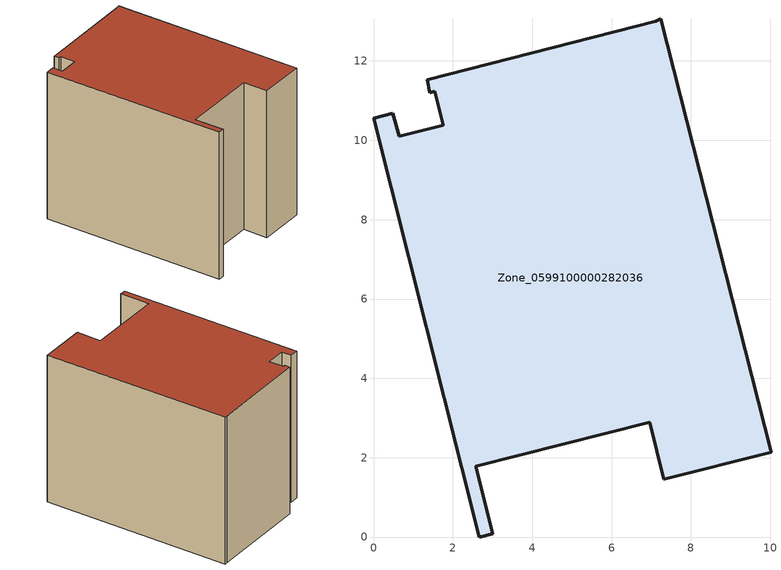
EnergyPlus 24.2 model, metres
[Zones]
Zone_0599100000282036
 floor ground (C_G): 7.24,13.06 10.02,2.14 7.32,1.46 6.96,2.89 2.58,1.78 3.01,0.09 2.67,0 0,10.56 0.49,10.68 0.65,10.1 1.76,10.38 1.54,11.23 1.42,11.2 1.35,11.52 7.11,13 z0
 wall outside (C_F): 10.02,2.14 7.24,13.06 7.11,13 1.35,11.52 1.42,11.2 1.54,11.23 1.76,10.38 0.65,10.1 0.49,10.68 0,10.56 2.67,0 3.01,0.09 2.58,1.78 6.96,2.89 7.32,1.46 10.02,2.14 z0:9
 roof outside (C_R): 7.32,1.46 10.02,2.14 7.24,13.06 7.11,13 1.35,11.52 1.42,11.2 1.54,11.23 1.76,10.38 0.65,10.1 0.49,10.68 0,10.56 2.67,0 3.01,0.09 2.58,1.78 6.96,2.89 z9
[BUILDING]
Pand.0599100000282036: North Axis=0; Terrain=City; Loads Convergence Tolerance Value=0.04; Temperature Convergence Tolerance Value=0.4; Solar Distribution=FullExterior; Maximum Number of Warmup Days=25; Minimum Number of Warmup Days=1
[Site:Location]
Rotterdam.The.Hague.AP_ZH_NLD Design_Conditions: Latitude=51.96; Longitude=4.45; Time Zone=1; Elevation=-4.5
[SITE:GROUNDTEMPERATURE:BUILDINGSURFACE]
18, 18, 18, 18, 18, 18, 18, 18, 18, 18, 18, 18
[MATERIAL] Thermal Absorptance=0.9; Solar Absorptance=0.7; Visible Absorptance=0.7
Name | Roughness | Thickness | Conductivity | Density | Specific Heat
G.TC.1975-1991 | MediumSmooth | 0.15 | 0.288461 | 540 | 1210
F.TC.1975-1991 | Rough | 0.3 | 0.230769 | 1920 | 840
R.TC.1975-1991 | MediumRough | 0.2 | 0.153846 | 1500 | 1000
[CONSTRUCTION]
C_G: G.TC.1975-1991
C_F: F.TC.1975-1991
C_R: R.TC.1975-1991
[ZONE]
Zone_0599100000282036: Type=1; Multiplier=1; Ceiling Height=Autocalculate; Volume=Autocalculate; Floor Area=autocalculate; Part of Total Floor Area=Yes
[ZONEINFILTRATION:DESIGNFLOWRATE]
Infil_Zone_0599100000282036: Zone or ZoneList or Space or SpaceList=Zone_0599100000282036; Schedule=AlwaysOn; Design Flow Rate Calculation Method=Flow/Area; Flow Rate per Floor Area=0.003; Constant Term Coefficient=1; Temperature Term Coefficient=0; Velocity Term Coefficient=0; Velocity Squared Term Coefficient=0
[HVACTEMPLATE:ZONE:IDEALLOADSAIRSYSTEM]
Zone_0599100000282036: Maximum Heating Supply Air Temperature=50; Minimum Cooling Supply Air Temperature=13; Maximum Heating Supply Air Humidity Ratio=0.0156; Minimum Cooling Supply Air Humidity Ratio=0.0077; Heating Limit=NoLimit; Cooling Limit=NoLimit; Dehumidification Control Type=ConstantSensibleHeatRatio; Cooling Sensible Heat Ratio=0.7; Dehumidification Setpoint=60; Humidification Control Type=None; Humidification Setpoint=30; Outdoor Air Method=None; Outdoor Air Flow Rate per Person=0.00944; Outdoor Air Flow Rate per Zone Floor Area=0; Outdoor Air Flow Rate per Zone=0; Demand Controlled Ventilation Type=None; Outdoor Air Economizer Type=NoEconomizer; Heat Recovery Type=None; Sensible Heat Recovery Effectiveness=0.7; Latent Heat Recovery Effectiveness=0.65
[ZONECONTROL:THERMOSTAT]
ThermostatControl_Zone_0599100000282036: Zone or ZoneList=Zone_0599100000282036; Control Type Schedule=DualSetpointControlType; Control 1=Thermostat_Zone_0599100000282036; Temperature Difference Between Cutout And Setpoint=0
[THERMOSTATSETPOINT:DUALSETPOINT]
Thermostat_Zone_0599100000282036: Heating Setpoint Temperature Schedule=HeatingSetpoint_Zone_0599100000282036; Cooling Setpoint Temperature Schedule=CoolingSetpoint_Zone_0599100000282036
[SCHEDULE:COMPACT]
HeatingSetpoint_Zone_0599100000282036: Through: 12/31, For: AllDays, Until: 24:00, 21
CoolingSetpoint_Zone_0599100000282036: Through: 12/31, For: AllDays, Until: 24:00, 24
DualSetpointControlType: Through: 12/31, For: AllDays, Until: 24:00, 4
AlwaysOn: Through: 12/31, For: AllDays, Until: 24:00, 1
